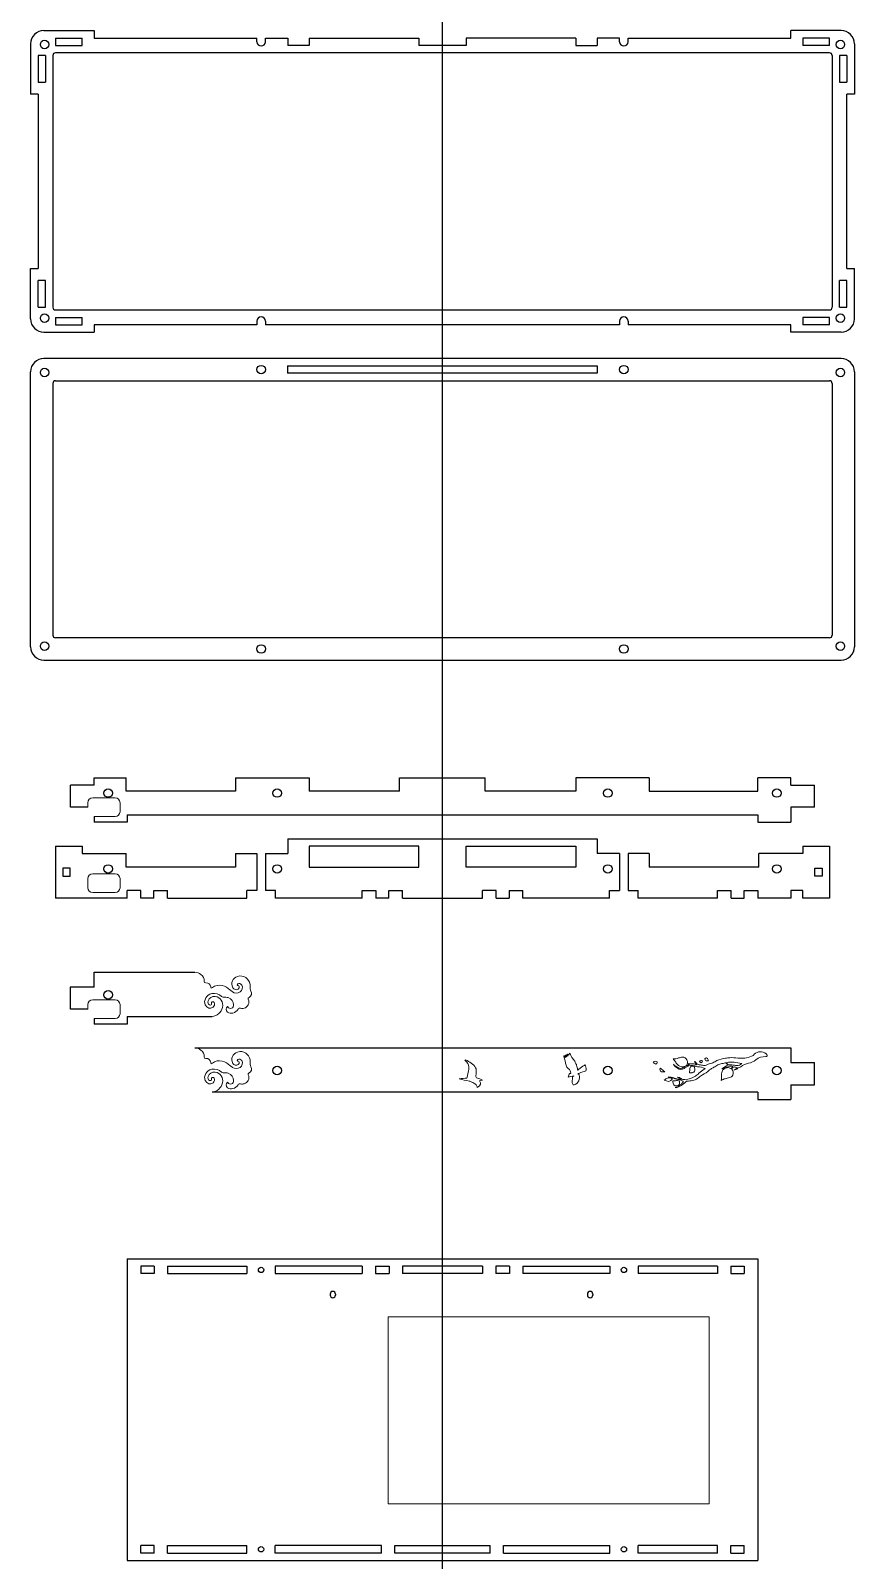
# Model space of a CAD drawing. Header units: millimetres. Extents: x -4 to 685, y -404 to 665.
# Drawn here: x 63 to 371, y 93 to 665 of the extents above; entities that cross this region are included whole.
import ezdxf

# ---------------------------------------------------------------- set-up
doc = ezdxf.new("R2010")
doc.units = ezdxf.units.MM
doc.layers.add('_U+56FE_U+5C42 1', color=7, linetype='Continuous')
doc.layers.add('main2', color=7, linetype='Continuous', lineweight=0)

# ---------------------------------------------------------------- blocks, each defined once
blk = doc.blocks.new('A$C67985f09')
at = {"layer": '_U+56FE_U+5C42 1', "lineweight": 0}
for points, knots in [([(116.6, 58.7), (116.9, 58.9), (117.1, 59), (117.3, 59.3), (118.4, 61.2), (119.8, 61.7), (121.9, 60.7), (123, 60.2), (124.3, 59.6), (125.5, 59.7), (133.1, 60.1), (139.8, 56.3), (147.7, 55), (146.3, 54), (145.5, 53.4), (144.6, 52.7), (139.6, 48.8), (134.6, 44.9), (129.7, 40.9), (126.2, 38.2), (123, 35.2), (119.4, 32.6), (110.6, 26.5), (100.5, 24.1), (90, 23.2), (85.9, 22.8), (82.2, 23.3), (78.7, 26.1), (76.1, 28.2), (72.4, 29), (69.1, 30.3), (69.1, 30.2), (69, 30), (69, 29.9), (72.4, 27.9), (75.8, 25.9), (79.3, 23.9), (79.2, 23.7), (79.1, 23.5), (79, 23.3), (78.2, 23.4), (77.5, 23.6), (76.7, 23.6), (70.4, 24.3), (64.1, 25.5), (58, 27.7), (53.4, 29.4), (48.4, 29.9), (43.6, 31), (43.5, 30.7), (43.5, 30.5), (43.4, 30.2), (45.2, 29.8), (47, 29.6), (48.8, 29.1), (59.9, 26), (71, 23), (82.1, 19.9), (84.9, 19.1), (85.5, 16.3), (83.4, 14.3), (81.6, 12.5), (79.5, 10.9), (77.7, 9.1), (76.1, 7.4), (74.8, 7.9), (73.8, 8.7), (74.1, 11.2), (74.5, 13.3), (74.7, 15.3), (74.9, 17.6), (73.7, 19.2), (71.7, 19.7), (69.8, 20.1), (67.7, 20.1), (65.8, 20), (62.2, 19.8), (58.5, 19.5), (55.3, 19.2), (55.6, 17.3), (56, 15), (56.3, 12.7), (57.6, 3.9), (66.1, 3.9), (70.7, 7.4), (72.8, 8.9), (73.1, 8.9), (75.4, 7.1), (71.6, 4), (67.9, 1), (62.5, 1), (64.1, -0.4), (65.6, -0.1), (67.1, 0.5), (70.5, 2.2), (74.1, 3.6), (77.4, 5.5), (83, 8.9), (88.7, 12.4), (93, 17.5), (93.4, 17.9), (94.1, 18.2), (94.7, 18.3), (96.5, 18.4), (98.4, 18.1), (100.2, 18.4), (105.3, 19.2), (110.3, 20.1), (115.4, 21.1), (121, 22.1), (125.1, 25.9), (129.3, 29.3), (132.4, 31.9), (135.8, 34.3), (139.3, 36.2), (146.5, 40.2), (153.3, 44.7), (159.3, 50.3), (161.6, 52.4), (164.5, 53.8), (167.1, 55.4), (170.5, 57.4), (174.2, 59), (177.4, 61.3), (181, 63.9), (184.7, 66), (189, 66.9), (193.1, 67.8), (197.2, 68.9), (201.3, 69.8), (203.3, 70.3), (205.3, 70.5), (206.4, 70.7), (208.6, 68), (210.4, 65.9), (212.2, 63.7), (205.5, 62.3), (200.9, 56.6), (194.7, 53.3), (196.5, 53.8), (198.1, 54.4), (199.8, 55), (205.2, 57), (210.6, 59.3), (216.2, 61.1), (219.5, 62.1), (222.9, 61.5), (226.4, 59.9), (225.3, 58.7), (224.4, 57.7), (223.4, 56.8), (220.6, 54), (220.6, 54), (217.1, 55.7), (214.8, 56.8), (212.6, 57.6), (210.1, 56.8), (208.4, 56.3), (206.7, 55.8), (205, 55.3), (200.2, 53.9), (197.1, 50.9), (195.5, 46.3), (193.9, 41.7), (193.3, 37), (193.7, 32.2), (194, 28.6), (194.5, 25.1), (193, 21.7), (192.8, 21.3), (192.9, 20.8), (192.9, 20.1), (196.3, 23.3), (200.1, 24.7), (204.2, 25.6), (208.2, 26.5), (212.2, 27.4), (216.2, 28.5), (220.4, 29.6), (223.7, 32), (225.8, 35.8), (228.3, 40.5), (226.4, 49.4), (221.8, 54.1), (223.1, 55.2), (224.3, 56.5), (225.8, 57.5), (226.9, 58.2), (228.3, 59.2), (229.4, 59), (232.3, 58.5), (235.1, 57.5), (237.9, 56.6), (235.7, 53.1), (231.6, 52), (228.7, 49.4), (230.5, 50.1), (232.3, 51), (234.2, 51.6), (236.2, 52.1), (237.7, 53.2), (239, 54.8), (239.6, 55.7), (240.7, 56.6), (241.7, 56.7), (244.3, 56.9), (246.4, 58), (248.4, 59.6), (254.8, 64.7), (262.2, 68), (270.2, 69.5), (278.1, 70.9), (285, 74.2), (291.2, 79.3), (299.5, 86), (309.1, 88.8), (319.8, 88.3), (320.4, 88.2), (321, 88.6), (321.5, 88.9), (324.3, 91), (324.1, 94), (320.7, 96.4), (309.5, 104.5), (296.7, 104.7), (286.9, 94.9), (284.8, 92.7), (282.2, 90.7), (279.4, 89.4), (266.8, 83.6), (253.4, 82.5), (239.7, 84.1), (232.4, 85), (225.1, 86.1), (217.8, 85.2), (213.5, 84.7), (209.2, 84.4), (205, 83.8), (196.6, 82.8), (188.3, 81), (180.7, 77), (176.7, 74.8), (172.7, 72.7), (168.7, 70.6), (167.9, 70.2), (167.1, 70), (166.3, 69.8), (161.4, 68.8), (156.6, 67.6), (152.2, 64.9), (149.4, 63.2), (146.2, 62.8), (142.9, 63.3), (138.9, 64), (134.8, 64.7), (130.7, 65.3), (126.8, 65.8), (123.4, 66.9), (121.3, 70.6), (120.4, 72), (118.9, 73.1), (117.7, 74.4), (117.5, 74.3), (117.3, 74.1), (117.1, 74), (119.1, 71), (121.2, 68), (123.1, 65.2), (122.3, 65.4), (121.1, 65.8), (119.9, 66.3), (115, 67.9), (110.2, 68.9), (105, 67.5), (102.4, 66.8), (99.8, 67.5), (97.9, 68.4), (97.6, 70.7), (97.5, 72.6), (97.1, 74.3), (96.7, 75.8), (95.9, 77.3), (95.3, 78.7), (93, 84.4), (88.3, 87), (82.5, 86.8), (78.7, 86.6), (74.9, 85.5), (71.2, 84.4), (66.2, 82.8), (61.3, 81.2), (56.2, 82.4), (58.2, 79.7), (60.3, 77.1), (62.3, 74.4), (64.4, 71.6), (66.3, 68.6), (68.7, 66.1), (72.9, 61.6), (77.8, 58.4), (84.5, 59.6), (89.2, 60.5), (93.8, 61.4), (95.8, 66.7), (95.9, 67.1), (96.7, 67.7), (97.1, 67.6), (98.7, 67.4), (100.3, 66.9), (101.8, 66.5), (101.9, 66.4), (101.9, 66.2), (101.9, 66), (95.3, 62.5), (88.7, 58.9), (81.9, 55.6), (78.8, 54.1), (75.4, 54.4), (72.2, 56), (70.3, 56.9), (68.4, 57.8), (66.8, 59), (63.5, 61.2), (60.4, 63.7), (56.9, 66.4), (60.4, 61.7), (64.2, 57.9), (68.9, 55.1), (75.2, 51.3), (81.6, 50.9), (88, 54.9), (90.4, 56.4), (93, 57.8), (95.4, 59.3), (102.4, 63.7), (109.9, 64.1), (118, 61.9), (117.5, 60.7), (117.1, 59.7), (116.7, 58.7), (116.2, 58.9), (115.6, 59.2), (115.1, 59.4), (110.3, 62), (105, 63), (104.1, 54.9), (103.6, 50.7), (103.2, 46.5), (102.8, 42.6), (104, 42.6), (105.6, 42.6), (107.2, 42.6), (108.4, 42.6), (109.6, 42.5), (110.8, 42.7), (113.5, 43.1), (116.3, 43.6), (117.4, 46.6), (118.5, 49.8), (119.1, 53), (117.1, 56.2), (116.6, 56.9), (116.8, 57.9), (116.6, 58.7)], [0, 0, 0, 0, 1, 1, 1, 2, 2, 2, 3, 3, 3, 4, 4, 4, 5, 5, 5, 6, 6, 6, 7, 7, 7, 8, 8, 8, 9, 9, 9, 10, 10, 10, 11, 11, 11, 12, 12, 12, 13, 13, 13, 14, 14, 14, 15, 15, 15, 16, 16, 16, 17, 17, 17, 18, 18, 18, 19, 19, 19, 20, 20, 20, 21, 21, 21, 22, 22, 22, 23, 23, 23, 24, 24, 24, 25, 25, 25, 26, 26, 26, 27, 27, 27, 28, 28, 28, 29, 29, 29, 30, 30, 30, 31, 31, 31, 32, 32, 32, 33, 33, 33, 34, 34, 34, 35, 35, 35, 36, 36, 36, 37, 37, 37, 38, 38, 38, 39, 39, 39, 40, 40, 40, 41, 41, 41, 42, 42, 42, 43, 43, 43, 44, 44, 44, 45, 45, 45, 46, 46, 46, 47, 47, 47, 48, 48, 48, 49, 49, 49, 50, 50, 50, 51, 51, 51, 52, 52, 52, 53, 53, 53, 54, 54, 54, 55, 55, 55, 56, 56, 56, 57, 57, 57, 58, 58, 58, 59, 59, 59, 60, 60, 60, 61, 61, 61, 62, 62, 62, 63, 63, 63, 64, 64, 64, 65, 65, 65, 66, 66, 66, 67, 67, 67, 68, 68, 68, 69, 69, 69, 70, 70, 70, 71, 71, 71, 72, 72, 72, 73, 73, 73, 74, 74, 74, 75, 75, 75, 76, 76, 76, 77, 77, 77, 78, 78, 78, 79, 79, 79, 80, 80, 80, 81, 81, 81, 82, 82, 82, 83, 83, 83, 84, 84, 84, 85, 85, 85, 86, 86, 86, 87, 87, 87, 88, 88, 88, 89, 89, 89, 90, 90, 90, 91, 91, 91, 92, 92, 92, 93, 93, 93, 94, 94, 94, 95, 95, 95, 96, 96, 96, 97, 97, 97, 98, 98, 98, 99, 99, 99, 100, 100, 100, 101, 101, 101, 102, 102, 102, 103, 103, 103, 104, 104, 104, 105, 105, 105, 106, 106, 106, 107, 107, 107, 108, 108, 108, 109, 109, 109, 110, 110, 110, 111, 111, 111, 112, 112, 112, 113, 113, 113, 114, 114, 114, 115, 115, 115, 116, 116, 116, 117, 117, 117, 118, 118, 118, 119, 119, 119, 120, 120, 120, 121, 121, 121, 121]), ([(116.7, 58.7), (117.1, 59.7), (117.5, 60.7), (118, 61.9), (109.9, 64.1), (102.4, 63.7), (95.4, 59.3), (93, 57.8), (90.4, 56.4), (88, 54.9), (81.6, 50.9), (75.2, 51.3), (68.9, 55.1), (64.2, 57.9), (60.4, 61.7), (56.9, 66.4), (60.4, 63.7), (63.5, 61.2), (66.8, 59), (68.4, 57.8), (70.3, 56.9), (72.2, 56), (75.4, 54.4), (78.8, 54.1), (81.9, 55.6), (88.7, 58.9), (95.3, 62.5), (101.9, 66), (101.9, 66.2), (101.9, 66.4), (101.8, 66.5), (100.3, 66.9), (98.7, 67.4), (97.1, 67.6), (96.7, 67.7), (95.9, 67.1), (95.8, 66.7), (93.8, 61.4), (89.2, 60.5), (84.5, 59.6), (77.8, 58.4), (72.9, 61.6), (68.7, 66.1), (66.3, 68.6), (64.4, 71.6), (62.3, 74.4), (60.3, 77.1), (58.2, 79.7), (56.2, 82.4), (61.3, 81.2), (66.2, 82.8), (71.2, 84.4), (74.9, 85.5), (78.7, 86.6), (82.5, 86.8), (88.3, 87), (93, 84.4), (95.3, 78.7), (95.9, 77.3), (96.7, 75.8), (97.1, 74.3), (97.5, 72.6), (97.6, 70.7), (97.9, 68.4), (99.8, 67.5), (102.4, 66.8), (105, 67.5), (110.2, 68.9), (115, 67.9), (119.9, 66.3), (121.1, 65.8), (122.3, 65.4), (123.1, 65.2), (121.2, 68), (119.1, 71), (117.1, 74), (117.3, 74.1), (117.5, 74.3), (117.7, 74.4), (118.9, 73.1), (120.4, 72), (121.3, 70.6), (123.4, 66.9), (126.8, 65.8), (130.7, 65.3), (134.8, 64.7), (138.9, 64), (142.9, 63.3), (146.2, 62.8), (149.4, 63.2), (152.2, 64.9), (156.6, 67.6), (161.4, 68.8), (166.3, 69.8), (167.1, 70), (167.9, 70.2), (168.7, 70.6), (172.7, 72.7), (176.7, 74.8), (180.7, 77), (188.3, 81), (196.6, 82.8), (205, 83.8), (209.2, 84.4), (213.5, 84.7), (217.8, 85.2), (225.1, 86.1), (232.4, 85), (239.7, 84.1), (253.4, 82.5), (266.8, 83.6), (279.4, 89.4), (282.2, 90.7), (284.8, 92.7), (286.9, 94.9), (296.7, 104.7), (309.5, 104.5), (320.7, 96.4), (324.1, 94), (324.3, 91), (321.5, 88.9), (321, 88.6), (320.4, 88.2), (319.8, 88.3), (309.1, 88.8), (299.5, 86), (291.2, 79.3), (285, 74.2), (278.1, 70.9), (270.2, 69.5), (262.2, 68), (254.8, 64.7), (248.4, 59.6), (246.4, 58), (244.3, 56.9), (241.7, 56.7), (240.7, 56.6), (239.6, 55.7), (239, 54.8), (237.7, 53.2), (236.2, 52.1), (234.2, 51.6), (232.3, 51), (230.5, 50.1), (228.7, 49.4), (231.6, 52), (235.7, 53.1), (237.9, 56.6), (235.1, 57.5), (232.3, 58.5), (229.4, 59), (228.3, 59.2), (226.9, 58.2), (225.8, 57.5), (224.3, 56.5), (223.1, 55.2), (221.8, 54.1), (226.4, 49.4), (228.3, 40.5), (225.8, 35.8), (223.7, 32), (220.4, 29.6), (216.2, 28.5), (212.2, 27.4), (208.2, 26.5), (204.2, 25.6), (200.1, 24.7), (196.3, 23.3), (192.9, 20.1), (192.9, 20.8), (192.8, 21.3), (193, 21.7), (194.5, 25.1), (194, 28.6), (193.7, 32.2), (193.3, 37), (193.9, 41.7), (195.5, 46.3), (197.1, 50.9), (200.2, 53.9), (205, 55.3), (206.7, 55.8), (208.4, 56.3), (210.1, 56.8), (212.6, 57.6), (214.8, 56.8), (217.1, 55.7), (220.6, 54), (220.6, 54), (223.4, 56.8), (224.4, 57.7), (225.3, 58.7), (226.4, 59.9), (222.9, 61.5), (219.5, 62.1), (216.2, 61.1), (210.6, 59.3), (205.2, 57), (199.8, 55), (198.1, 54.4), (196.5, 53.8), (194.7, 53.3), (200.9, 56.6), (205.5, 62.3), (212.2, 63.7), (210.4, 65.9), (208.6, 68), (206.4, 70.7), (205.3, 70.5), (203.3, 70.3), (201.3, 69.8), (197.2, 68.9), (193.1, 67.8), (189, 66.9), (184.7, 66), (181, 63.9), (177.4, 61.3), (174.2, 59), (170.5, 57.4), (167.1, 55.4), (164.5, 53.8), (161.6, 52.4), (159.3, 50.3), (153.3, 44.7), (146.5, 40.2), (139.3, 36.2), (135.8, 34.3), (132.4, 31.9), (129.3, 29.3), (125.1, 25.9), (121, 22.1), (115.4, 21.1), (110.3, 20.1), (105.3, 19.2), (100.2, 18.4), (98.4, 18.1), (96.5, 18.4), (94.7, 18.3), (94.1, 18.2), (93.4, 17.9), (93, 17.5), (88.7, 12.4), (83, 8.9), (77.4, 5.5), (74.1, 3.6), (70.5, 2.2), (67.1, 0.5), (65.6, -0.1), (64.1, -0.4), (62.5, 1), (67.9, 1), (71.6, 4), (75.4, 7.1), (73.1, 8.9), (72.8, 8.9), (70.7, 7.4), (66.1, 3.9), (57.6, 3.9), (56.3, 12.7), (56, 15), (55.6, 17.3), (55.3, 19.2), (58.5, 19.5), (62.2, 19.8), (65.8, 20), (67.7, 20.1), (69.8, 20.1), (71.7, 19.7), (73.7, 19.2), (74.9, 17.6), (74.7, 15.3), (74.5, 13.3), (74.1, 11.2), (73.8, 8.7), (74.8, 7.9), (76.1, 7.4), (77.7, 9.1), (79.5, 10.9), (81.6, 12.5), (83.4, 14.3), (85.5, 16.3), (84.9, 19.1), (82.1, 19.9), (71, 23), (59.9, 26), (48.8, 29.1), (47, 29.6), (45.2, 29.8), (43.4, 30.2), (43.5, 30.5), (43.5, 30.7), (43.6, 31), (48.4, 29.9), (53.4, 29.4), (58, 27.7), (64.1, 25.5), (70.4, 24.3), (76.7, 23.6), (77.5, 23.6), (78.2, 23.4), (79, 23.3), (79.1, 23.5), (79.2, 23.7), (79.3, 23.9), (75.8, 25.9), (72.4, 27.9), (69, 29.9), (69, 30), (69.1, 30.2), (69.1, 30.3), (72.4, 29), (76.1, 28.2), (78.7, 26.1), (82.2, 23.3), (85.9, 22.8), (90, 23.2), (100.5, 24.1), (110.6, 26.5), (119.4, 32.6), (123, 35.2), (126.2, 38.2), (129.7, 40.9), (134.6, 44.9), (139.6, 48.8), (144.6, 52.7), (145.5, 53.4), (146.3, 54), (147.7, 55), (139.8, 56.3), (133.1, 60.1), (125.5, 59.7), (124.3, 59.6), (123, 60.2), (121.9, 60.7), (119.8, 61.7), (118.4, 61.2), (117.3, 59.3), (117.1, 59), (116.9, 58.9), (116.6, 58.7), (116.6, 58.7), (116.7, 58.7), (116.7, 58.7)], [0, 0, 0, 0, 1, 1, 1, 2, 2, 2, 3, 3, 3, 4, 4, 4, 5, 5, 5, 6, 6, 6, 7, 7, 7, 8, 8, 8, 9, 9, 9, 10, 10, 10, 11, 11, 11, 12, 12, 12, 13, 13, 13, 14, 14, 14, 15, 15, 15, 16, 16, 16, 17, 17, 17, 18, 18, 18, 19, 19, 19, 20, 20, 20, 21, 21, 21, 22, 22, 22, 23, 23, 23, 24, 24, 24, 25, 25, 25, 26, 26, 26, 27, 27, 27, 28, 28, 28, 29, 29, 29, 30, 30, 30, 31, 31, 31, 32, 32, 32, 33, 33, 33, 34, 34, 34, 35, 35, 35, 36, 36, 36, 37, 37, 37, 38, 38, 38, 39, 39, 39, 40, 40, 40, 41, 41, 41, 42, 42, 42, 43, 43, 43, 44, 44, 44, 45, 45, 45, 46, 46, 46, 47, 47, 47, 48, 48, 48, 49, 49, 49, 50, 50, 50, 51, 51, 51, 52, 52, 52, 53, 53, 53, 54, 54, 54, 55, 55, 55, 56, 56, 56, 57, 57, 57, 58, 58, 58, 59, 59, 59, 60, 60, 60, 61, 61, 61, 62, 62, 62, 63, 63, 63, 64, 64, 64, 65, 65, 65, 66, 66, 66, 67, 67, 67, 68, 68, 68, 69, 69, 69, 70, 70, 70, 71, 71, 71, 72, 72, 72, 73, 73, 73, 74, 74, 74, 75, 75, 75, 76, 76, 76, 77, 77, 77, 78, 78, 78, 79, 79, 79, 80, 80, 80, 81, 81, 81, 82, 82, 82, 83, 83, 83, 84, 84, 84, 85, 85, 85, 86, 86, 86, 87, 87, 87, 88, 88, 88, 89, 89, 89, 90, 90, 90, 91, 91, 91, 92, 92, 92, 93, 93, 93, 94, 94, 94, 95, 95, 95, 96, 96, 96, 97, 97, 97, 98, 98, 98, 99, 99, 99, 100, 100, 100, 101, 101, 101, 102, 102, 102, 103, 103, 103, 104, 104, 104, 105, 105, 105, 106, 106, 106, 107, 107, 107, 108, 108, 108, 109, 109, 109, 110, 110, 110, 111, 111, 111, 112, 112, 112, 113, 113, 113, 114, 114, 114, 114]), ([(0, 73.5), (0.6, 72.6), (1.1, 71.7), (1.7, 70.8), (2.4, 69.9), (3.2, 69.1), (4.1, 68.4), (5.8, 66.9), (9, 67), (10.3, 68.4), (11.7, 69.9), (11.6, 71.5), (10.7, 73.1), (9.7, 74.8), (8.2, 75.5), (6.3, 75.1), (4.2, 74.7), (2.2, 74.1), (0, 73.5)], [0, 0, 0, 0, 1, 1, 1, 2, 2, 2, 3, 3, 3, 4, 4, 4, 5, 5, 5, 6, 6, 6, 6]), ([(0, 73.5), (2.2, 74.1), (4.2, 74.7), (6.3, 75.1), (8.2, 75.5), (9.7, 74.8), (10.7, 73.1), (11.6, 71.5), (11.7, 69.9), (10.3, 68.4), (9, 67), (5.8, 66.9), (4.1, 68.4), (3.2, 69.1), (2.4, 69.9), (1.7, 70.8), (1.1, 71.7), (0.6, 72.6), (0, 73.5)], [0, 0, 0, 0, 1, 1, 1, 2, 2, 2, 3, 3, 3, 4, 4, 4, 5, 5, 5, 6, 6, 6, 6]), ([(32.5, 45.5), (28.2, 49), (24.4, 52.1), (20.6, 55.2), (17.2, 51.6), (18.8, 46.1), (23.6, 45.2), (26.4, 44.7), (29.4, 45.4), (32.5, 45.5)], [0, 0, 0, 0, 1, 1, 1, 2, 2, 2, 3, 3, 3, 3]), ([(32.5, 45.5), (29.4, 45.4), (26.4, 44.7), (23.6, 45.2), (18.8, 46.1), (17.2, 51.6), (20.6, 55.2), (24.4, 52.1), (28.2, 49), (32.5, 45.5)], [0, 0, 0, 0, 1, 1, 1, 2, 2, 2, 3, 3, 3, 3]), ([(116.6, 58.7), (116.8, 57.9), (116.6, 56.9), (117.1, 56.2), (119.1, 53), (118.5, 49.8), (117.4, 46.6), (116.3, 43.6), (113.5, 43.1), (110.8, 42.7), (109.6, 42.5), (108.4, 42.6), (107.2, 42.6), (105.6, 42.6), (104, 42.6), (102.8, 42.6), (103.2, 46.5), (103.6, 50.7), (104.1, 54.9), (105, 63), (110.3, 62), (115.1, 59.4), (115.6, 59.2), (116.2, 58.9), (116.7, 58.7), (116.7, 58.7), (116.6, 58.7), (116.6, 58.7)], [0, 0, 0, 0, 1, 1, 1, 2, 2, 2, 3, 3, 3, 4, 4, 4, 5, 5, 5, 6, 6, 6, 7, 7, 7, 8, 8, 8, 9, 9, 9, 9]), ([(131.4, 74.8), (132.7, 73.3), (133.1, 70.5), (135.7, 71.1), (138.4, 71.7), (139.2, 74.2), (140.2, 76.5), (135.9, 78.6), (134, 78.2), (131.4, 74.8)], [0, 0, 0, 0, 1, 1, 1, 2, 2, 2, 3, 3, 3, 3]), ([(131.4, 74.8), (134, 78.2), (135.9, 78.6), (140.2, 76.5), (139.2, 74.2), (138.4, 71.7), (135.7, 71.1), (133.1, 70.5), (132.7, 73.3), (131.4, 74.8)], [0, 0, 0, 0, 1, 1, 1, 2, 2, 2, 3, 3, 3, 3]), ([(156.5, 75.9), (156.3, 76.9), (156.2, 77.9), (155.9, 78.9), (155.4, 80.3), (154.9, 81.8), (154.1, 83), (152.9, 84.8), (150.1, 85.2), (148.2, 84.1), (146.7, 83.2), (146, 81.1), (147.1, 79.2), (147.8, 78.1), (149.1, 77.2), (150.4, 76.8), (152.3, 76.2), (154.4, 76.2), (156.5, 75.9)], [0, 0, 0, 0, 1, 1, 1, 2, 2, 2, 3, 3, 3, 4, 4, 4, 5, 5, 5, 6, 6, 6, 6]), ([(156.5, 75.9), (154.4, 76.2), (152.3, 76.2), (150.4, 76.8), (149.1, 77.2), (147.8, 78.1), (147.1, 79.2), (146, 81.1), (146.7, 83.2), (148.2, 84.1), (150.1, 85.2), (152.9, 84.8), (154.1, 83), (154.9, 81.8), (155.4, 80.3), (155.9, 78.9), (156.2, 77.9), (156.3, 76.9), (156.5, 75.9)], [0, 0, 0, 0, 1, 1, 1, 2, 2, 2, 3, 3, 3, 4, 4, 4, 5, 5, 5, 6, 6, 6, 6]), ([(251.1, 68.8), (236.5, 71.1), (222.5, 75.1), (207.8, 70.9), (209.3, 67.7), (212, 66.1), (214.6, 64.5), (214.9, 64.4), (215.4, 64.6), (215.9, 64.7), (218.4, 64.7), (221, 65), (223.5, 64.8), (228.1, 64.4), (232.8, 63.4), (237.4, 63.2), (242.5, 62.9), (247.1, 64.4), (251.1, 68.8)], [0, 0, 0, 0, 1, 1, 1, 2, 2, 2, 3, 3, 3, 4, 4, 4, 5, 5, 5, 6, 6, 6, 6]), ([(251.1, 68.8), (247.1, 64.4), (242.5, 62.9), (237.4, 63.2), (232.8, 63.4), (228.1, 64.4), (223.5, 64.8), (221, 65), (218.4, 64.7), (215.9, 64.7), (215.4, 64.6), (214.9, 64.4), (214.6, 64.5), (212, 66.1), (209.3, 67.7), (207.8, 70.9), (222.5, 75.1), (236.5, 71.1), (251.1, 68.8)], [0, 0, 0, 0, 1, 1, 1, 2, 2, 2, 3, 3, 3, 4, 4, 4, 5, 5, 5, 6, 6, 6, 6]), ([(54, 24.9), (50.5, 28.3), (46.4, 29.1), (41.9, 27.6), (37.6, 26.2), (34.1, 23.8), (31.2, 21.1), (33.3, 20.5), (35.5, 20.2), (37.6, 19.3), (43.8, 16.6), (49, 17.9), (52.9, 23.3), (53.3, 24), (53.8, 24.6), (54, 24.9)], [0, 0, 0, 0, 1, 1, 1, 2, 2, 2, 3, 3, 3, 4, 4, 4, 5, 5, 5, 5]), ([(54, 24.9), (53.8, 24.6), (53.3, 24), (52.9, 23.3), (49, 17.9), (43.8, 16.6), (37.6, 19.3), (35.5, 20.2), (33.3, 20.5), (31.2, 21.1), (34.1, 23.8), (37.6, 26.2), (41.9, 27.6), (46.4, 29.1), (50.5, 28.3), (54, 24.9)], [0, 0, 0, 0, 1, 1, 1, 2, 2, 2, 3, 3, 3, 4, 4, 4, 5, 5, 5, 5])]:
    blk.add_open_spline(points, degree=3, knots=knots, dxfattribs=at)

msp = doc.modelspace()

# ---------------------------------------------------------------- linework, layer by layer
at = {"color": 0}
for p, q in [((68.37, 665.38), (87.18, 665.38)), ((87.18, 665.38), (87.18, 662.61)), ((347.63, 662.61), (347.63, 665.38)), ((366.44, 665.38), (347.63, 665.38)), ((63.37, 660.38), (63.37, 641.57)), ((72.68, 662.61), (72.68, 659.84)), ((72.68, 662.61), (82.68, 662.61)), ((72.68, 659.84), (82.68, 659.84)), ((82.68, 659.84), (82.68, 662.61)), ((87.18, 662.61), (147.95, 662.61)), ((147.95, 661.23), (147.95, 662.61)), ((151.15, 661.23), (151.15, 662.61)), ((151.15, 662.61), (159.55, 662.61)), ((159.55, 662.61), (159.55, 659.84)), ((167.55, 659.84), (159.55, 659.84)), ((167.55, 662.61), (167.55, 659.84)), ((208.5, 662.61), (208.5, 659.84)), ((226.3, 662.61), (226.3, 659.84)), ((267.25, 662.61), (267.25, 659.84)), ((267.25, 659.84), (275.25, 659.84)), ((275.25, 662.61), (275.25, 659.84)), ((283.65, 662.61), (275.25, 662.61)), ((283.65, 661.23), (283.65, 662.61)), ((286.85, 661.23), (286.85, 662.61)), ((362.13, 662.61), (352.13, 662.61)), ((352.13, 662.61), (352.13, 659.84)), ((362.13, 659.84), (352.13, 659.84)), ((362.13, 659.84), (362.13, 662.61)), ((371.44, 660.38), (371.44, 641.57)), ((68.91, 656.07), (66.14, 656.07)), ((66.14, 656.07), (66.14, 646.07)), ((68.91, 656.07), (68.91, 646.07)), ((71.68, 656.07), (71.68, 561.87)), ((363.13, 656.07), (363.13, 561.87)), ((368.67, 656.07), (365.9, 656.07)), ((365.9, 656.07), (365.9, 646.07)), ((368.67, 656.07), (368.67, 646.07)), ((66.14, 641.57), (63.37, 641.57)), ((66.14, 646.07), (68.91, 646.07)), ((66.14, 641.57), (66.14, 576.37)), ((365.9, 646.07), (368.67, 646.07)), ((371.44, 641.57), (368.67, 641.57)), ((368.67, 576.37), (368.67, 641.57)), ((63.37, 557.56), (63.37, 576.37)), ((63.37, 576.37), (66.14, 576.37)), ((368.67, 576.37), (371.44, 576.37)), ((371.44, 557.56), (371.44, 576.37)), ((66.14, 561.87), (66.14, 571.87)), ((68.91, 571.87), (66.14, 571.87)), ((68.91, 561.87), (68.91, 571.87)), ((365.9, 561.87), (365.9, 571.87)), ((368.67, 571.87), (365.9, 571.87)), ((368.67, 561.87), (368.67, 571.87)), ((66.14, 561.87), (68.91, 561.87)), ((365.9, 561.87), (368.67, 561.87)), ((72.68, 558.1), (72.68, 555.33)), ((72.68, 558.1), (82.68, 558.1)), ((72.68, 555.33), (82.68, 555.33)), ((82.68, 555.33), (82.68, 558.1)), ((87.18, 555.33), (87.18, 552.56)), ((147.95, 555.33), (87.18, 555.33)), ((147.95, 556.72), (147.95, 555.33)), ((151.15, 556.72), (151.15, 555.33)), ((283.65, 556.72), (283.65, 555.33)), ((286.85, 556.72), (286.85, 555.33)), ((347.63, 552.56), (347.63, 555.33)), ((362.13, 558.1), (352.13, 558.1)), ((352.13, 558.1), (352.13, 555.33)), ((362.13, 555.33), (352.13, 555.33)), ((362.13, 555.33), (362.13, 558.1)), ((68.37, 552.56), (87.18, 552.56)), ((366.44, 552.56), (347.63, 552.56)), ((159.5, 539.95), (159.5, 537.18)), ((275.3, 539.95), (275.3, 537.18)), ((63.37, 434.9), (63.37, 537.72)), ((71.68, 533.41), (71.68, 439.21)), ((363.13, 533.41), (363.13, 439.21)), ((371.44, 537.72), (371.44, 434.9)), ((87.18, 385.9), (99.05, 385.9)), ((87.18, 383.13), (87.18, 385.9)), ((99.05, 380.87), (99.05, 385.9)), ((140.05, 385.9), (167.55, 385.9)), ((140.05, 385.9), (140.05, 380.87)), ((167.55, 385.9), (167.55, 380.87)), ((201.35, 385.9), (233.35, 385.9)), ((201.35, 380.87), (201.35, 385.9)), ((233.35, 380.87), (233.35, 385.9)), ((294.75, 385.9), (267.25, 385.9)), ((267.25, 385.9), (267.25, 380.87)), ((294.75, 385.9), (294.75, 380.87)), ((335.3, 380.87), (335.3, 385.9)), ((347.63, 385.9), (335.3, 385.9)), ((347.63, 383.13), (347.63, 385.9)), ((78.27, 374.82), (78.27, 383.13)), ((87.18, 383.13), (78.27, 383.13)), ((140.05, 380.87), (99.05, 380.87)), ((294.75, 380.87), (335.3, 380.87)), ((347.63, 383.13), (356.54, 383.13)), ((356.54, 374.82), (356.54, 383.13)), ((84.8, 374.82), (78.27, 374.82)), ((99.5, 372.05), (99.5, 369.28)), ((335.3, 372.05), (335.3, 369.28)), ((347.63, 374.82), (347.63, 369.28)), ((87.18, 371.35), (87.18, 369.28)), ((99.5, 369.28), (87.18, 369.28)), ((335.3, 369.28), (347.63, 369.28)), ((159.55, 363.04), (159.55, 357.5)), ((275.25, 363.04), (275.25, 357.5)), ((72.68, 360.27), (72.68, 340.88)), ((72.68, 360.27), (82.68, 360.27)), ((82.68, 360.27), (82.68, 357.5)), ((82.68, 357.5), (99.05, 357.5)), ((99.05, 352.47), (99.05, 357.5)), ((140.05, 357.5), (140.05, 352.47)), ((140.05, 357.5), (147.95, 357.5)), ((147.95, 357.5), (147.95, 343.65)), ((151.15, 357.5), (151.15, 343.65)), ((151.15, 357.5), (159.55, 357.5)), ((208.55, 360.27), (167.55, 360.27)), ((167.55, 360.27), (167.55, 352.47)), ((208.55, 352.47), (208.55, 360.27)), ((226.25, 360.27), (267.25, 360.27)), ((226.25, 352.47), (226.25, 360.27)), ((267.25, 360.27), (267.25, 352.47)), ((283.65, 357.5), (275.25, 357.5)), ((283.65, 357.5), (283.65, 343.65)), ((286.85, 357.5), (286.85, 343.65)), ((294.75, 357.5), (286.85, 357.5)), ((294.75, 357.5), (294.75, 352.47)), ((352.13, 357.5), (335.75, 357.5)), ((335.75, 352.47), (335.75, 357.5)), ((352.13, 360.27), (352.13, 357.5)), ((352.13, 360.27), (362.13, 360.27)), ((362.13, 360.27), (362.13, 340.88)), ((78.22, 352.06), (75.45, 352.06)), ((75.45, 352.06), (75.45, 349.09)), ((75.45, 349.09), (78.22, 349.09)), ((78.22, 349.09), (78.22, 352.06)), ((140.05, 352.47), (99.05, 352.47)), ((167.55, 352.47), (208.55, 352.47)), ((267.25, 352.47), (226.25, 352.47)), ((335.75, 352.47), (294.75, 352.47)), ((356.59, 349.09), (356.59, 352.06)), ((356.59, 352.06), (359.36, 352.06)), ((359.36, 349.09), (356.59, 349.09)), ((359.36, 352.06), (359.36, 349.09)), ((147.95, 343.65), (144.2, 343.65)), ((154.9, 343.65), (151.15, 343.65)), ((279.9, 343.65), (283.65, 343.65)), ((286.85, 343.65), (290.6, 343.65)), ((352.13, 343.65), (347.63, 343.65)), ((347.63, 343.65), (347.63, 340.88)), ((352.13, 340.88), (352.13, 343.65)), ((347.63, 340.88), (335.3, 340.88)), ((362.13, 340.88), (352.13, 340.88)), ((99.5, 205.93), (99.5, 93.11)), ((104.55, 203.17), (104.55, 200.37)), ((109.55, 203.17), (109.55, 200.37)), ((114.55, 203.17), (114.55, 200.37)), ((144.25, 203.17), (144.25, 200.37)), ((154.85, 203.17), (154.85, 200.37)), ((187.4, 203.17), (187.4, 200.37)), ((192.4, 203.17), (192.4, 200.37)), ((192.4, 203.17), (197.4, 203.17)), ((192.4, 200.37), (197.4, 200.37)), ((197.4, 203.17), (197.4, 200.37)), ((232.4, 203.17), (232.4, 200.37)), ((237.4, 203.17), (237.4, 200.37)), ((242.4, 203.17), (237.4, 203.17)), ((242.4, 200.37), (237.4, 200.37)), ((242.4, 203.17), (242.4, 200.37)), ((247.4, 203.17), (247.4, 200.37)), ((279.95, 203.17), (279.95, 200.37)), ((290.55, 203.17), (290.55, 200.37)), ((320.25, 203.17), (320.25, 200.37)), ((325.25, 203.17), (325.25, 200.37)), ((330.25, 203.17), (330.25, 200.37)), ((335.3, 205.93), (335.3, 93.11)), ((175.4, 192.74), (175.4, 192.38)), ((177.4, 192.74), (177.4, 192.38)), ((271.61, 192.74), (271.61, 192.38)), ((273.61, 192.74), (273.61, 192.38)), ((104.55, 95.86), (104.55, 98.66)), ((109.55, 95.86), (109.55, 98.66)), ((114.55, 95.86), (114.55, 98.66)), ((144.25, 95.86), (144.25, 98.66)), ((154.85, 95.86), (154.85, 98.66)), ((194.55, 95.86), (194.55, 98.66)), ((199.55, 95.86), (199.55, 98.66)), ((235.25, 95.86), (235.25, 98.66)), ((240.25, 95.86), (240.25, 98.66)), ((279.95, 95.86), (279.95, 98.66)), ((290.55, 95.86), (290.55, 98.66)), ((320.25, 95.86), (320.25, 98.66)), ((325.25, 95.86), (325.25, 98.66)), ((330.25, 95.86), (330.25, 98.66)), ((99.5, 93.11), (335.3, 93.11))]:
    msp.add_line(p, q, dxfattribs=at)
for p, q in [((167.55, 662.61), (208.5, 662.61)), ((226.3, 659.84), (208.5, 659.84)), ((267.25, 662.61), (226.3, 662.61)), ((286.85, 662.61), (347.63, 662.61)), ((362.13, 657.07), (72.68, 657.07)), ((72.68, 560.87), (362.13, 560.87)), ((283.65, 555.33), (151.15, 555.33)), ((347.63, 555.33), (286.85, 555.33)), ((366.44, 542.72), (68.37, 542.72)), ((159.5, 539.95), (275.3, 539.95)), ((72.68, 534.41), (362.13, 534.41)), ((275.3, 537.18), (159.5, 537.18)), ((362.13, 438.21), (72.68, 438.21)), ((68.37, 429.9), (366.44, 429.9)), ((201.35, 380.87), (167.55, 380.87)), ((267.25, 380.87), (233.35, 380.87)), ((99.5, 372.05), (335.3, 372.05)), ((356.54, 374.82), (347.63, 374.82)), ((159.55, 363.04), (275.25, 363.04)), ((99.5, 340.88), (72.68, 340.88)), ((187.35, 340.88), (154.9, 340.88)), ((202.45, 340.88), (232.35, 340.88)), ((279.9, 340.88), (247.45, 340.88)), ((87.18, 307.6), (87.18, 313.14)), ((87.18, 313.14), (124.77, 313.14)), ((78.27, 307.6), (78.22, 307.6)), ((78.27, 299.29), (78.27, 307.6)), ((87.18, 307.6), (78.27, 307.6)), ((84.8, 299.29), (78.27, 299.29)), ((87.18, 295.82), (87.18, 293.75)), ((99.5, 293.75), (87.18, 293.75)), ((99.5, 296.54), (99.5, 293.75)), ((99.5, 296.54), (131.26, 296.52)), ((124.77, 284.85), (347.63, 284.85)), ((347.63, 284.85), (347.63, 279.31)), ((347.63, 279.31), (356.54, 279.31)), ((356.54, 271), (356.54, 279.31)), ((347.63, 271), (347.63, 265.46)), ((347.63, 271), (356.54, 271)), ((335.3, 268.23), (131.26, 268.23)), ((335.3, 268.23), (335.3, 265.46)), ((335.3, 265.46), (347.63, 265.46)), ((99.5, 205.93), (335.3, 205.93)), ((187.4, 203.17), (154.85, 203.17)), ((154.85, 200.37), (187.4, 200.37)), ((202.4, 203.17), (202.4, 200.37)), ((232.4, 203.17), (202.4, 203.17)), ((232.4, 200.37), (202.4, 200.37)), ((247.4, 203.17), (279.95, 203.17)), ((279.95, 200.37), (247.4, 200.37)), ((199.55, 98.66), (235.25, 98.66)), ((235.25, 95.86), (199.55, 95.86))]:
    msp.add_line(p, q)
at = {"color": 0, "linetype": 'Continuous'}
for p, q in [((99.5, 340.88), (99.5, 343.65)), ((104.6, 343.65), (99.5, 343.65)), ((104.6, 340.88), (104.6, 343.65)), ((109.5, 340.88), (109.5, 343.65)), ((109.5, 343.65), (114.6, 343.65)), ((114.6, 340.88), (114.6, 343.65)), ((144.2, 340.88), (144.2, 343.65)), ((154.9, 340.88), (154.9, 343.65)), ((187.35, 340.88), (187.35, 343.65)), ((187.35, 343.65), (192.45, 343.65)), ((192.45, 343.65), (192.45, 340.88)), ((197.35, 340.88), (197.35, 343.65)), ((197.35, 343.65), (202.45, 343.65)), ((202.45, 340.88), (202.45, 343.65)), ((232.35, 340.88), (232.35, 343.65)), ((237.45, 343.65), (232.35, 343.65)), ((237.45, 340.88), (237.45, 343.65)), ((242.35, 343.65), (242.35, 340.88)), ((242.35, 343.65), (247.45, 343.65)), ((247.45, 340.88), (247.45, 343.65)), ((279.9, 340.88), (279.9, 343.65)), ((290.6, 340.88), (290.6, 343.65)), ((320.2, 340.88), (320.2, 343.65)), ((320.2, 343.65), (325.3, 343.65)), ((325.3, 340.88), (325.3, 343.65)), ((330.2, 340.88), (330.2, 343.65)), ((330.2, 343.65), (335.3, 343.65)), ((335.3, 343.65), (335.3, 340.88)), ((109.5, 340.88), (104.6, 340.88)), ((114.6, 340.88), (144.2, 340.88)), ((197.35, 340.88), (192.45, 340.88)), ((237.45, 340.88), (242.35, 340.88)), ((320.2, 340.88), (290.6, 340.88)), ((325.3, 340.88), (330.2, 340.88)), ((109.55, 203.17), (104.55, 203.17)), ((109.55, 200.37), (104.55, 200.37)), ((114.55, 203.17), (144.25, 203.17)), ((114.55, 200.37), (144.25, 200.37)), ((320.25, 203.17), (290.55, 203.17)), ((320.25, 200.37), (290.55, 200.37)), ((325.25, 203.17), (330.25, 203.17)), ((325.25, 200.37), (330.25, 200.37)), ((109.55, 98.66), (104.55, 98.66)), ((114.55, 98.66), (144.25, 98.66)), ((194.55, 98.66), (154.85, 98.66)), ((240.25, 98.66), (279.95, 98.66)), ((320.25, 98.66), (290.55, 98.66)), ((325.25, 98.66), (330.25, 98.66)), ((109.55, 95.86), (104.55, 95.86)), ((114.55, 95.86), (144.25, 95.86)), ((194.55, 95.86), (154.85, 95.86)), ((240.25, 95.86), (279.95, 95.86)), ((320.25, 95.86), (290.55, 95.86)), ((325.25, 95.86), (330.25, 95.86))]:
    msp.add_line(p, q, dxfattribs=at)
msp.add_xline((217.4, 340.88), (0, 1))
at = {"color": 0}
for centre, radius in [((68.61, 660.14), 1.6), ((366.2, 660.14), 1.6), ((68.61, 557.8), 1.6), ((366.2, 557.8), 1.6), ((68.61, 537.48), 1.6), ((149.55, 538.56), 1.6), ((285.25, 538.56), 1.6), ((366.2, 537.48), 1.6), ((68.61, 435.14), 1.6), ((149.55, 434.05), 1.6), ((285.25, 434.05), 1.6), ((366.2, 435.14), 1.6), ((92.4, 380.16), 1.6), ((155.55, 380.16), 1.6), ((279.25, 380.16), 1.6), ((342.4, 380.16), 1.6), ((92.4, 351.76), 1.6), ((155.55, 351.76), 1.6), ((279.25, 351.76), 1.6), ((342.4, 351.76), 1.6), ((149.55, 201.77), 1), ((285.25, 201.77), 1), ((149.55, 97.26), 1), ((285.25, 97.26), 1)]:
    msp.add_circle(centre, radius, dxfattribs=at)
at = {"linetype": 'Continuous'}
for centre in [(92.4, 304.63), (155.55, 276.34), (279.25, 276.34), (342.4, 276.34)]:
    msp.add_circle(centre, 1.61, dxfattribs=at)
at = {"color": 0}
for centre, radius, start, end in [((68.37, 660.38), 5, 90, 180), ((366.44, 660.38), 5, 0, 90), ((149.55, 661.23), 1.6, 180, 0), ((285.25, 661.23), 1.6, 180, 0), ((72.68, 656.07), 1, 90, 180), ((362.13, 656.07), 1, 0, 90), ((72.68, 561.87), 1, 180, 270), ((362.13, 561.87), 1, 270, 0), ((68.37, 557.56), 5, 180, 270), ((149.55, 556.72), 1.6, 0, 180), ((285.25, 556.72), 1.6, 0, 180), ((366.44, 557.56), 5, 270, 0), ((68.37, 537.72), 5, 90, 180), ((366.44, 537.72), 5, 0, 90), ((72.68, 533.41), 1, 90, 180), ((362.13, 533.41), 1, 0, 90), ((72.68, 439.21), 1, 180, 270), ((362.13, 439.21), 1, 270, 0), ((68.37, 434.9), 5, 180, 270), ((366.44, 434.9), 5, 270, 0), ((176.4, 192.74), 1, 360, 180), ((176.4, 192.38), 1, 180, 0), ((272.61, 192.74), 1, 360, 180), ((272.61, 192.38), 1, 180, 0)]:
    msp.add_arc(centre, radius, start, end, dxfattribs=at)
at = {"layer": '_U+56FE_U+5C42 1', "lineweight": 0}
for points, knots in [([(124.77, 313.14), (125.6, 313.05), (126.37, 312.79), (127.07, 312.31), (127.96, 311.68), (128.42, 310.83), (128.33, 309.72), (128.3, 309.26), (128.46, 309.11), (128.91, 309.16), (129.92, 309.26), (130.66, 308.61), (130.72, 307.61), (130.73, 307.45), (130.83, 307.29), (130.89, 307.14), (131.04, 307.21), (131.23, 307.25), (131.34, 307.36), (132.43, 308.37), (133.71, 308.4), (135.05, 308.12), (136.16, 307.9), (137.05, 307.29), (137.87, 306.57), (138.17, 306.3), (138.48, 306.04), (138.81, 305.82), (139.71, 305.2), (140.79, 305.21), (141.7, 305.81), (142.57, 306.38), (142.85, 307.51), (142.32, 308.34), (141.97, 308.9), (141.29, 309.13), (140.83, 308.82), (140.72, 308.75), (140.61, 308.58), (140.61, 308.46), (140.61, 308.37), (140.76, 308.19), (140.86, 308.19), (141.17, 308.17), (141.34, 308.05), (141.38, 307.73), (141.43, 307.37), (141.35, 307.07), (141.04, 306.84), (140.36, 306.35), (139.33, 306.59), (138.94, 307.33), (138.05, 309.06), (138.93, 311), (140.8, 311.57), (143.01, 312.25), (145.1, 310.81), (145.44, 308.59), (145.52, 308.05), (145.52, 307.49), (145.51, 306.95), (145.5, 306.6), (145.54, 306.32), (145.76, 306.02), (146.29, 305.32), (145.9, 304.1), (145.09, 303.74), (144.76, 303.6), (144.63, 303.36), (144.79, 303), (145.4, 301.66), (144.63, 300.04), (143.18, 299.68), (142.78, 299.58), (142.33, 299.56), (141.92, 299.64), (141.5, 299.71), (141.23, 299.65), (140.98, 299.29), (140.51, 298.58), (139.88, 298.05), (139.02, 297.88), (138.32, 297.74), (137.64, 297.8), (137.04, 298.21), (136.26, 298.72), (136.24, 299.85), (137.01, 300.27), (137.05, 300.24), (137.09, 300.2), (137.12, 300.16), (137.5, 299.65), (137.99, 299.49), (138.53, 299.68), (138.98, 299.84), (139.27, 300.32), (139.27, 300.9), (139.26, 302.09), (138.51, 303.21), (137.3, 303.62), (136.7, 303.82), (136.02, 303.84), (135.37, 303.85), (135.12, 303.85), (134.95, 303.88), (134.77, 304.04), (133.72, 304.94), (132.53, 305.38), (131.12, 305.13), (129.21, 304.78), (127.9, 302.54), (128.67, 300.9), (129.25, 299.67), (130.64, 299.26), (131.6, 300.04), (132.16, 300.49), (132.34, 301.22), (132.02, 301.75), (131.86, 302.01), (131.64, 302.23), (131.3, 302.08), (130.98, 301.94), (130.94, 301.69), (131.07, 301.36), (131.11, 301.25), (131.02, 300.98), (130.93, 300.95), (130.72, 300.88), (130.44, 300.82), (130.25, 300.9), (129.76, 301.11), (129.56, 301.81), (129.75, 302.42), (130.1, 303.53), (131.22, 304.22), (132.42, 304.05), (134.38, 303.77), (135.55, 302), (135.1, 299.99), (134.67, 298.1), (133.15, 296.76), (131.26, 296.52)], [12.171915, 12.171915, 12.171915, 12.171915, 13, 13, 13, 14, 14, 14, 15, 15, 15, 16, 16, 16, 17, 17, 17, 18, 18, 18, 19, 19, 19, 20, 20, 20, 21, 21, 21, 22, 22, 22, 23, 23, 23, 24, 24, 24, 25, 25, 25, 26, 26, 26, 27, 27, 27, 28, 28, 28, 29, 29, 29, 30, 30, 30, 31, 31, 31, 32, 32, 32, 33, 33, 33, 34, 34, 34, 35, 35, 35, 36, 36, 36, 37, 37, 37, 38, 38, 38, 39, 39, 39, 40, 40, 40, 41, 41, 41, 42, 42, 42, 43, 43, 43, 44, 44, 44, 45, 45, 45, 46, 46, 46, 47, 47, 47, 48, 48, 48, 49, 49, 49, 50, 50, 50, 51, 51, 51, 52, 52, 52, 53, 53, 53, 54, 54, 54, 55, 55, 55, 56, 56, 56, 57, 57, 57, 58, 58, 58, 58.901134, 58.901134, 58.901134, 58.901134]), ([(124.77, 284.85), (125.6, 284.76), (126.37, 284.51), (127.07, 284.02), (127.96, 283.4), (128.42, 282.55), (128.33, 281.43), (128.3, 280.97), (128.46, 280.82), (128.91, 280.87), (129.92, 280.98), (130.66, 280.33), (130.72, 279.32), (130.73, 279.16), (130.83, 279.01), (130.89, 278.85), (131.04, 278.92), (131.23, 278.96), (131.34, 279.07), (132.43, 280.08), (133.71, 280.11), (135.05, 279.84), (136.16, 279.61), (137.05, 279.01), (137.87, 278.28), (138.17, 278.02), (138.48, 277.76), (138.81, 277.53), (139.71, 276.92), (140.79, 276.92), (141.7, 277.52), (142.57, 278.09), (142.85, 279.22), (142.32, 280.05), (141.97, 280.61), (141.29, 280.84), (140.83, 280.53), (140.72, 280.46), (140.61, 280.3), (140.61, 280.17), (140.61, 280.08), (140.76, 279.91), (140.86, 279.9), (141.17, 279.89), (141.34, 279.76), (141.38, 279.45), (141.43, 279.09), (141.35, 278.78), (141.04, 278.56), (140.36, 278.06), (139.33, 278.3), (138.94, 279.05), (138.05, 280.78), (138.93, 282.72), (140.8, 283.29), (143.01, 283.96), (145.1, 282.53), (145.44, 280.3), (145.52, 279.76), (145.52, 279.21), (145.51, 278.66), (145.5, 278.31), (145.54, 278.04), (145.76, 277.74), (146.29, 277.03), (145.9, 275.81), (145.09, 275.45), (144.76, 275.31), (144.63, 275.07), (144.79, 274.71), (145.4, 273.38), (144.63, 271.75), (143.18, 271.39), (142.78, 271.29), (142.33, 271.28), (141.92, 271.35), (141.5, 271.42), (141.23, 271.37), (140.98, 271), (140.51, 270.29), (139.88, 269.76), (139.02, 269.59), (138.32, 269.46), (137.64, 269.51), (137.04, 269.92), (136.26, 270.44), (136.24, 271.56), (137.01, 271.98), (137.05, 271.95), (137.09, 271.91), (137.12, 271.87), (137.5, 271.37), (137.99, 271.2), (138.53, 271.39), (138.98, 271.55), (139.27, 272.03), (139.27, 272.61), (139.26, 273.8), (138.51, 274.93), (137.3, 275.33), (136.7, 275.54), (136.02, 275.55), (135.37, 275.56), (135.12, 275.56), (134.95, 275.59), (134.77, 275.75), (133.72, 276.66), (132.53, 277.09), (131.12, 276.84), (129.21, 276.5), (127.9, 274.25), (128.67, 272.62), (129.25, 271.38), (130.64, 270.97), (131.6, 271.75), (132.16, 272.21), (132.34, 272.93), (132.02, 273.46), (131.86, 273.73), (131.64, 273.95), (131.3, 273.8), (130.98, 273.66), (130.94, 273.4), (131.07, 273.07), (131.11, 272.97), (131.02, 272.7), (130.93, 272.67), (130.72, 272.59), (130.44, 272.53), (130.25, 272.61), (129.76, 272.82), (129.56, 273.52), (129.75, 274.13), (130.1, 275.24), (131.22, 275.93), (132.42, 275.76), (134.38, 275.49), (135.55, 273.72), (135.1, 271.7), (134.67, 269.81), (133.15, 268.47), (131.26, 268.23)], [12.171915, 12.171915, 12.171915, 12.171915, 13, 13, 13, 14, 14, 14, 15, 15, 15, 16, 16, 16, 17, 17, 17, 18, 18, 18, 19, 19, 19, 20, 20, 20, 21, 21, 21, 22, 22, 22, 23, 23, 23, 24, 24, 24, 25, 25, 25, 26, 26, 26, 27, 27, 27, 28, 28, 28, 29, 29, 29, 30, 30, 30, 31, 31, 31, 32, 32, 32, 33, 33, 33, 34, 34, 34, 35, 35, 35, 36, 36, 36, 37, 37, 37, 38, 38, 38, 39, 39, 39, 40, 40, 40, 41, 41, 41, 42, 42, 42, 43, 43, 43, 44, 44, 44, 45, 45, 45, 46, 46, 46, 47, 47, 47, 48, 48, 48, 49, 49, 49, 50, 50, 50, 51, 51, 51, 52, 52, 52, 53, 53, 53, 54, 54, 54, 55, 55, 55, 56, 56, 56, 57, 57, 57, 58, 58, 58, 58.901134, 58.901134, 58.901134, 58.901134]), ([(266, 274.02), (266.17, 274.07), (266.35, 274.13), (266.53, 274.19), (266.52, 274.24), (266.51, 274.28), (266.5, 274.32), (265.79, 274.18), (265.08, 274.04), (264.38, 273.91), (264.55, 274.34), (264.55, 274.92), (265.08, 275.25), (265.17, 275.31), (265.28, 275.31), (265.45, 275.36), (265.31, 276), (265.08, 276.67), (264.44, 277.09), (263.98, 277.39), (263.76, 277.78), (263.64, 278.31), (263.41, 279.41), (263.1, 280.48), (262.82, 281.56), (262.8, 281.65), (262.78, 281.73), (262.76, 281.81), (262.79, 281.83), (262.82, 281.86), (262.85, 281.88), (262.99, 281.71), (263.13, 281.54), (263.34, 281.29), (263.29, 281.63), (263.26, 281.87), (263.22, 282.11), (263.24, 282.13), (263.27, 282.14), (263.29, 282.15), (263.43, 281.94), (263.57, 281.72), (263.71, 281.51), (263.73, 281.51), (263.76, 281.52), (263.79, 281.52), (263.74, 281.76), (263.7, 282), (263.65, 282.27), (264.11, 282.42), (263.99, 281.86), (264.31, 281.69), (264.27, 281.99), (264.24, 282.24), (264.21, 282.48), (264.23, 282.5), (264.26, 282.51), (264.28, 282.53), (264.41, 282.38), (264.55, 282.24), (264.7, 282.07), (264.78, 282.32), (264.85, 282.56), (264.93, 282.84), (265.06, 282.64), (265.16, 282.5), (265.26, 282.35), (265.37, 282.09), (265.45, 281.78), (265.61, 281.52), (265.87, 281.11), (266.19, 280.74), (266.48, 280.36), (266.49, 280.35), (266.49, 280.34), (266.5, 280.33), (266.77, 280.07), (266.95, 279.78), (267.07, 279.41), (267.18, 279.03), (267.45, 278.69), (267.57, 278.31), (267.73, 277.79), (267.81, 277.23), (267.93, 276.69), (267.94, 276.62), (267.95, 276.55), (267.96, 276.52), (268.09, 276.62), (268.22, 276.73), (268.36, 276.83), (269.02, 277.32), (269.69, 277.81), (270.35, 278.3), (270.45, 278.37), (270.55, 278.45), (270.66, 278.55), (270.96, 277.9), (271.18, 277.26), (271.15, 276.56), (271.14, 276.29), (271.06, 276.13), (270.74, 276.08), (270.2, 275.99), (269.67, 275.86), (269.16, 275.67), (268.76, 275.52), (268.39, 275.27), (268.01, 275.06), (268.03, 275.03), (268.04, 274.99), (268.06, 274.96), (268.2, 275.01), (268.33, 275.05), (268.42, 275.09), (268.51, 274.7), (268.65, 274.32), (268.68, 273.94), (268.7, 273.66), (268.62, 273.36), (268.53, 273.09), (268.29, 272.35), (267.95, 271.66), (267.29, 271.21), (267.1, 271.09), (266.82, 271.09), (266.58, 271.05), (266.48, 271.04), (266.37, 271.05), (266.26, 271.05), (265.47, 271.95), (266.13, 273), (266, 274.02)], [0, 0, 0, 0, 1, 1, 1, 2, 2, 2, 3, 3, 3, 4, 4, 4, 5, 5, 5, 6, 6, 6, 7, 7, 7, 8, 8, 8, 9, 9, 9, 10, 10, 10, 11, 11, 11, 12, 12, 12, 13, 13, 13, 14, 14, 14, 15, 15, 15, 16, 16, 16, 17, 17, 17, 18, 18, 18, 19, 19, 19, 20, 20, 20, 21, 21, 21, 22, 22, 22, 23, 23, 23, 24, 24, 24, 25, 25, 25, 26, 26, 26, 27, 27, 27, 28, 28, 28, 29, 29, 29, 30, 30, 30, 31, 31, 31, 32, 32, 32, 33, 33, 33, 34, 34, 34, 35, 35, 35, 36, 36, 36, 37, 37, 37, 38, 38, 38, 39, 39, 39, 40, 40, 40, 41, 41, 41, 42, 42, 42, 43, 43, 43, 44, 44, 44, 44]), ([(223.71, 273.3), (224.69, 273.37), (225.67, 273.44), (226.49, 273.49), (226.76, 274.67), (227.06, 275.79), (227.25, 276.92), (227.42, 277.92), (227.05, 278.8), (226.4, 279.56), (226.2, 279.78), (226, 279.99), (225.76, 280.25), (225.92, 280.3), (226, 280.35), (226.05, 280.33), (227.53, 279.64), (228.95, 278.82), (229.8, 277.39), (230.11, 276.86), (230, 276.07), (230.03, 275.4), (230.04, 275.1), (229.87, 274.8), (229.87, 274.49), (229.86, 274.04), (229.91, 273.66), (230.55, 273.54), (231.1, 273.44), (231.6, 273.07), (232.32, 272.72), (231.81, 272.62), (231.51, 272.56), (231.19, 272.5), (232.03, 271.49), (231.85, 270.92), (230.37, 270.02), (230.35, 270.22), (230.38, 270.44), (230.29, 270.57), (230.08, 270.87), (229.85, 271.19), (229.55, 271.38), (229.04, 271.72), (228.48, 271.97), (227.93, 272.24), (227.77, 272.32), (227.59, 272.37), (227.41, 272.41), (226.17, 272.68), (224.93, 272.95), (223.69, 273.22), (223.7, 273.25), (223.7, 273.28), (223.71, 273.3)], [0, 0, 0, 0, 1, 1, 1, 2, 2, 2, 3, 3, 3, 4, 4, 4, 5, 5, 5, 6, 6, 6, 7, 7, 7, 8, 8, 8, 9, 9, 9, 10, 10, 10, 11, 11, 11, 12, 12, 12, 13, 13, 13, 14, 14, 14, 15, 15, 15, 16, 16, 16, 17, 17, 17, 18, 18, 18, 18])]:
    msp.add_open_spline(points, degree=3, knots=knots, dxfattribs=at)
at = {"layer": 'main2'}
for p, q in [((86.6, 378.35), (95, 378.35)), ((84.8, 376.55), (84.8, 374.82)), ((96.8, 376.55), (96.8, 373.15)), ((87.18, 371.35), (95, 371.35)), ((86.6, 349.95), (95, 349.95)), ((84.8, 348.15), (84.8, 344.75)), ((96.8, 348.15), (96.8, 344.75)), ((86.6, 342.95), (95, 342.95)), ((84.8, 301.02), (84.8, 299.29)), ((86.6, 302.82), (95, 302.82)), ((96.8, 301.02), (96.8, 297.62)), ((87.18, 295.82), (95, 295.82)), ((317.14, 184.22), (197.14, 184.22)), ((197.14, 114.22), (197.14, 184.22)), ((317.14, 114.22), (317.14, 184.22)), ((197.14, 114.22), (317.14, 114.22))]:
    msp.add_line(p, q, dxfattribs=at)
for centre, start, end in [((86.6, 376.55), 90, 180), ((95, 376.55), 0, 90), ((95, 373.15), 270, 0), ((86.6, 348.15), 90, 180), ((95, 348.15), 0, 90), ((86.6, 344.75), 180, 270), ((95, 344.75), 270, 0), ((86.6, 301.02), 90, 180), ((95, 301.02), 0, 90), ((95, 297.62), 270, 0)]:
    msp.add_arc(centre, 1.8, start, end, dxfattribs=at)

# ---------------------------------------------------------------- block references
at = {"xscale": 0.1316254768759877, "yscale": 0.1316254768759877, "zscale": 0.1316254768759877}
msp.add_blockref('A$C67985f09', (296.24, 269.94), dxfattribs=at)

doc.saveas('drawing.dxf')
